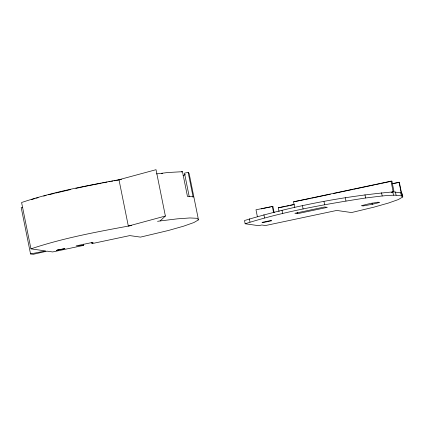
<?xml version="1.0" encoding="UTF-8"?>
<svg xmlns="http://www.w3.org/2000/svg" width="424" height="424" viewBox="0 0 424 424"><rect width="100%" height="100%" fill="white"/><g stroke="black" fill="none" stroke-linecap="round" stroke-linejoin="round"><path stroke-width="0.64" d="M91.711 242.327L91.971 243.614L93.169 242.279L76.166 245.883L83.47 245.417L83.21 244.129M157.543 221.333L160.097 220.946L165.376 216.033L156.032 169.69L118.98 179.723L128.324 226.066L165.376 216.033M183.057 175.812L185.315 174.497M189.231 196.688L184.493 173.172L188.155 172.393L189.131 173.527L198.474 219.871L193.847 222.563L183.555 226.193L168.302 230.508L140.477 237.117L129.802 235.596L91.971 243.614M391.988 183.666L399.35 182.309L401.523 193.09L402.148 193.72L402.8 196.953L398.316 199.566L388.4 203.059L373.841 207.177L351.523 212.551L336.725 210.442L265.519 225.531L261.783 225.001L258.592 225.674L245.152 223.761L244.5 220.528C292.74 206.048 342.661 196.45 392.825 191.924L393.191 191.929L391.018 181.154L293.562 201.813L294.717 207.516M121.545 179.267C87.922 185.463 54.065 191.622 21.592 202.508L30.941 248.856C63.616 237.906 97.695 231.721 131.53 225.499M245.152 223.761C284.35 211.353 325.054 204.278 365.615 197.982C375.744 196.842 385.877 195.141 396.09 195.204C398.168 196.015 401.284 194.945 402.8 196.953M31.44 199.572L35.118 198.527M36.342 198.183L38.181 197.663M43.699 196.1L46.147 195.411M372.256 204.315L379.681 202.439L377.964 202.19L368.822 203.827L361.396 205.704L363.114 205.947L372.256 204.315L371.996 203.022M48.675 194.786L54.367 193.392M55.634 193.079L70.766 189.528M75.79 188.426L84.583 186.496M181.371 171.937L182.484 171.704L187.482 196.492L192.777 196.747L193.153 197.181L188.155 172.393M83.47 245.417L52.65 251.951L47.043 251.151L33.258 254.31L30.544 253.923L21.2 207.58L22.461 207.331M274.158 212.737L272.881 206.398L255.99 209.774L257.394 216.749M261.168 208.884L262.398 208.619M263.633 208.359L270.417 206.923M271.651 206.658L272.881 206.398M310.326 198.464L293.562 201.813M311.619 198.188L330.397 194.208M333.63 193.519L352.408 189.539M353.701 189.268L374.419 184.875M375.717 184.599L380.249 183.64M381.542 183.364L391.903 181.17L394.076 191.945L401.226 192.947L399.053 182.172M279.045 211.576L278.282 207.771L294.33 204.368M285.273 206.493L278.282 207.771M286.555 206.223L289.126 205.677M290.408 205.402L293.62 204.723M392.248 183.815L399.35 182.309M391.257 192.342L393.191 191.929M297.553 213.669L327.307 207.363L324.636 206.981L294.876 213.288L297.553 213.669L297.288 212.376M85.208 186.359L101.257 183.184M102.544 182.929L107.034 182.044M30.544 253.923L45.665 250.955L30.941 248.856M108.936 181.705L110.208 181.483M111.475 181.26L112.742 181.037M114.014 180.815L115.28 180.587M116.552 180.364L119.722 179.808M156.472 173.904L167.915 172.51L182.484 171.704M161.29 173.644L162.572 173.485M160.097 220.946L177.258 218.853L189.888 217.952L197.123 218.302L198.474 219.871M391.018 181.154L391.903 181.17M401.661 193.153L402.312 196.386M400.77 192.729L401.422 195.962M395.438 191.971L396.09 195.204M392.825 191.924L393.477 195.157M381.536 192.729L382.188 195.962M364.963 194.749L365.615 197.982M345.306 197.754L345.958 200.987M323.984 201.511L324.636 204.744M302.45 205.767L303.102 209M282.008 210.256L282.66 213.489M272.309 206.318L273.586 212.657M263.898 214.703L264.55 217.936M249.333 218.821L249.985 222.054M57.918 249.874L56.456 250.42L64.957 248.618L57.918 249.874M270.501 220.591L262 222.393L263.145 222.558L271.646 220.756L270.501 220.591"/></g></svg>
